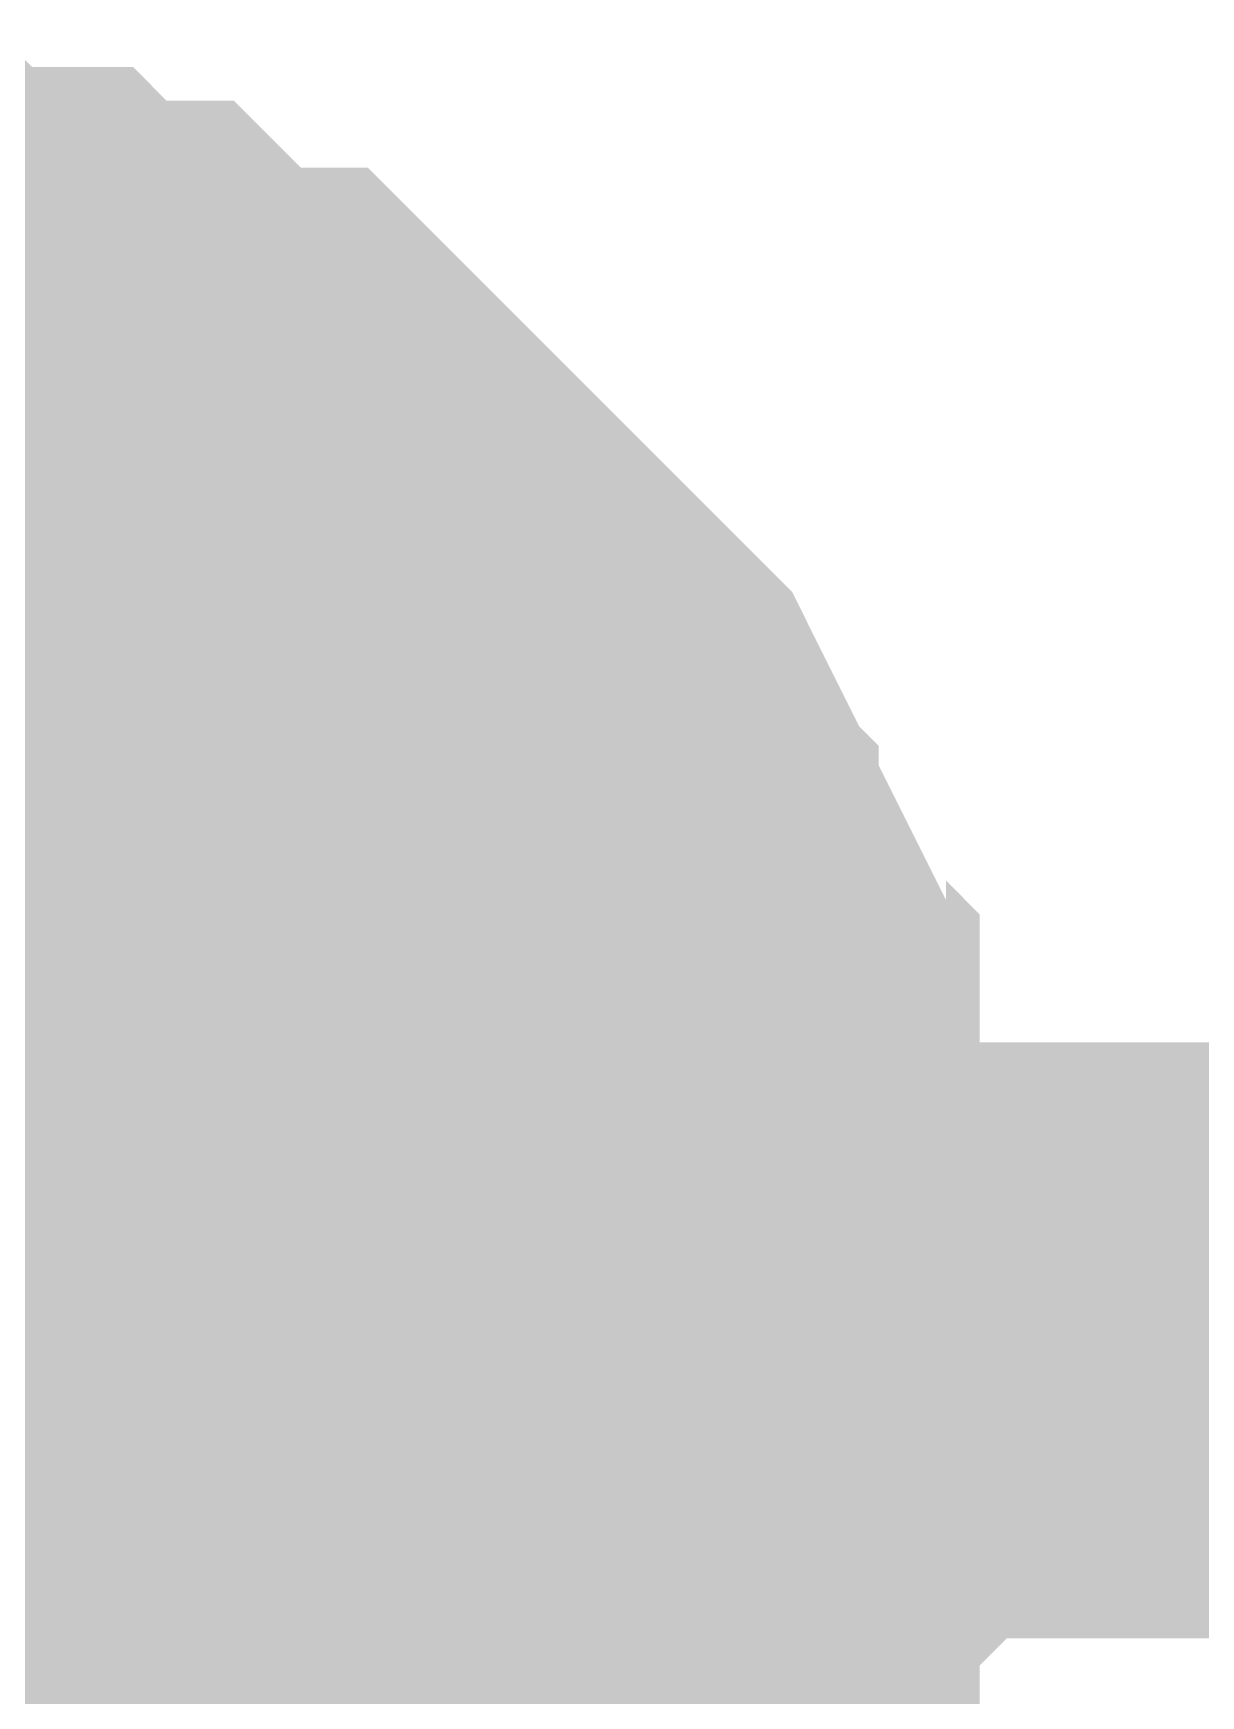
# Model space of a CAD drawing. Header units: inches. Extents: x 0 to 9.5, y -0.01 to 7.51.
# Drawn here: x 2.00737 to 2.03049, y 1.69285 to 1.72576 of the extents above; entities that cross this region are included whole.
import ezdxf

# ---------------------------------------------------------------- set-up
doc = ezdxf.new("R2010")
doc.units = ezdxf.units.IN
doc.header["$MEASUREMENT"] = 0
doc.layers.add('Sheet', color=255, linetype='Continuous')

msp = doc.modelspace()

# ---------------------------------------------------------------- linework, layer by layer
at = {"layer": 'Sheet'}
for points in [[(2.000911, 1.71986, 0.0118, 0.0118, 0), (2.002242, 1.71986, 0.0118, 0.0118, 0), (2.002908, 1.71986, 0.0118, 0.0118, 0), (2.004239, 1.71986, 0.0118, 0.0118, 0), (2.004905, 1.719194, 0.0118, 0.0118, 0), (2.006236, 1.719194, 0.0118, 0.0118, 0), (2.006902, 1.719194, 0.0118, 0.0118, 0), (2.007567, 1.718528, 0.0118, 0.0118, 0), (2.008899, 1.718528, 0.0118, 0.0118, 0), (2.009564, 1.717862, 0.0118, 0.0118, 0), (2.01023, 1.717196, 0.0118, 0.0118, 0), (2.011561, 1.717196, 0.0118, 0.0118, 0), (2.012227, 1.716531, 0.0118, 0.0118, 0), (2.012892, 1.715865, 0.0118, 0.0118, 0), (2.013558, 1.715199, 0.0118, 0.0118, 0), (2.014224, 1.714533, 0.0118, 0.0118, 0), (2.014889, 1.713867, 0.0118, 0.0118, 0), (2.015555, 1.713201, 0.0118, 0.0118, 0), (2.016221, 1.712536, 0.0118, 0.0118, 0), (2.016886, 1.71187, 0.0118, 0.0118, 0), (2.017552, 1.711204, 0.0118, 0.0118, 0), (2.018217, 1.709872, 0.0118, 0.0118, 0), (2.018217, 1.709206, 0.0118, 0.0118, 0), (2.018883, 1.70854, 0.0118, 0.0118, 0), (2.019549, 1.707209, 0.0118, 0.0118, 0), (2.019549, 1.706543, 0.0118, 0.0118, 0), (2.020214, 1.705877, 0.0118, 0.0118, 0), (2.020214, 1.704545, 0.0118, 0.0118, 0), (2.020214, 1.70388, 0.0118, 0.0118, 0), (2.02088, 1.702548, 0.0118, 0.0118, 0), (2.02088, 1.701882, 0.0118, 0.0118, 0), (2.02088, 1.70055, 0.0118, 0.0118, 0), (2.02088, 1.699885, 0.0118, 0.0118, 0)], [(2.000911, 1.71986, 0.0118, 0.0118, 0), (2.002242, 1.71986, 0.0118, 0.0118, 0), (2.002908, 1.71986, 0.0118, 0.0118, 0), (2.004239, 1.71986, 0.0118, 0.0118, 0), (2.004905, 1.719194, 0.0118, 0.0118, 0), (2.006236, 1.719194, 0.0118, 0.0118, 0), (2.006902, 1.719194, 0.0118, 0.0118, 0), (2.007567, 1.718528, 0.0118, 0.0118, 0), (2.008899, 1.718528, 0.0118, 0.0118, 0), (2.009564, 1.717862, 0.0118, 0.0118, 0), (2.01023, 1.717196, 0.0118, 0.0118, 0), (2.011561, 1.717196, 0.0118, 0.0118, 0), (2.012227, 1.716531, 0.0118, 0.0118, 0), (2.012892, 1.715865, 0.0118, 0.0118, 0), (2.013558, 1.715199, 0.0118, 0.0118, 0), (2.014224, 1.714533, 0.0118, 0.0118, 0), (2.014889, 1.713867, 0.0118, 0.0118, 0), (2.015555, 1.713201, 0.0118, 0.0118, 0), (2.016221, 1.712536, 0.0118, 0.0118, 0), (2.016886, 1.71187, 0.0118, 0.0118, 0), (2.017552, 1.711204, 0.0118, 0.0118, 0), (2.018217, 1.709872, 0.0118, 0.0118, 0), (2.018217, 1.709206, 0.0118, 0.0118, 0), (2.018883, 1.70854, 0.0118, 0.0118, 0), (2.019549, 1.707209, 0.0118, 0.0118, 0), (2.019549, 1.706543, 0.0118, 0.0118, 0), (2.020214, 1.705877, 0.0118, 0.0118, 0), (2.020214, 1.704545, 0.0118, 0.0118, 0), (2.020214, 1.70388, 0.0118, 0.0118, 0), (2.02088, 1.702548, 0.0118, 0.0118, 0), (2.02088, 1.701882, 0.0118, 0.0118, 0), (2.02088, 1.70055, 0.0118, 0.0118, 0), (2.02088, 1.699885, 0.0118, 0.0118, 0)], [(2.000911, 1.71986, 0.0118, 0.0118, 0), (2.002242, 1.71986, 0.0118, 0.0118, 0), (2.002908, 1.71986, 0.0118, 0.0118, 0), (2.004239, 1.71986, 0.0118, 0.0118, 0), (2.004905, 1.719194, 0.0118, 0.0118, 0), (2.006236, 1.719194, 0.0118, 0.0118, 0), (2.006902, 1.719194, 0.0118, 0.0118, 0), (2.007567, 1.718528, 0.0118, 0.0118, 0), (2.008899, 1.718528, 0.0118, 0.0118, 0), (2.009564, 1.717862, 0.0118, 0.0118, 0), (2.01023, 1.717196, 0.0118, 0.0118, 0), (2.011561, 1.717196, 0.0118, 0.0118, 0), (2.012227, 1.716531, 0.0118, 0.0118, 0), (2.012892, 1.715865, 0.0118, 0.0118, 0), (2.013558, 1.715199, 0.0118, 0.0118, 0), (2.014224, 1.714533, 0.0118, 0.0118, 0), (2.014889, 1.713867, 0.0118, 0.0118, 0), (2.015555, 1.713201, 0.0118, 0.0118, 0), (2.016221, 1.712536, 0.0118, 0.0118, 0), (2.016886, 1.71187, 0.0118, 0.0118, 0), (2.017552, 1.711204, 0.0118, 0.0118, 0), (2.018217, 1.709872, 0.0118, 0.0118, 0), (2.018217, 1.709206, 0.0118, 0.0118, 0), (2.018883, 1.70854, 0.0118, 0.0118, 0), (2.019549, 1.707209, 0.0118, 0.0118, 0), (2.019549, 1.706543, 0.0118, 0.0118, 0), (2.020214, 1.705877, 0.0118, 0.0118, 0), (2.020214, 1.704545, 0.0118, 0.0118, 0), (2.020214, 1.70388, 0.0118, 0.0118, 0), (2.02088, 1.702548, 0.0118, 0.0118, 0), (2.02088, 1.701882, 0.0118, 0.0118, 0), (2.02088, 1.70055, 0.0118, 0.0118, 0), (2.02088, 1.699885, 0.0118, 0.0118, 0)], [(2.000911, 1.71986, 0.0118, 0.0118, 0), (2.002242, 1.71986, 0.0118, 0.0118, 0), (2.002908, 1.71986, 0.0118, 0.0118, 0), (2.004239, 1.71986, 0.0118, 0.0118, 0), (2.004905, 1.719194, 0.0118, 0.0118, 0), (2.006236, 1.719194, 0.0118, 0.0118, 0), (2.006902, 1.719194, 0.0118, 0.0118, 0), (2.007567, 1.718528, 0.0118, 0.0118, 0), (2.008899, 1.718528, 0.0118, 0.0118, 0), (2.009564, 1.717862, 0.0118, 0.0118, 0), (2.01023, 1.717196, 0.0118, 0.0118, 0), (2.011561, 1.717196, 0.0118, 0.0118, 0), (2.012227, 1.716531, 0.0118, 0.0118, 0), (2.012892, 1.715865, 0.0118, 0.0118, 0), (2.013558, 1.715199, 0.0118, 0.0118, 0), (2.014224, 1.714533, 0.0118, 0.0118, 0), (2.014889, 1.713867, 0.0118, 0.0118, 0), (2.015555, 1.713201, 0.0118, 0.0118, 0), (2.016221, 1.712536, 0.0118, 0.0118, 0), (2.016886, 1.71187, 0.0118, 0.0118, 0), (2.017552, 1.711204, 0.0118, 0.0118, 0), (2.018217, 1.709872, 0.0118, 0.0118, 0), (2.018217, 1.709206, 0.0118, 0.0118, 0), (2.018883, 1.70854, 0.0118, 0.0118, 0), (2.019549, 1.707209, 0.0118, 0.0118, 0), (2.019549, 1.706543, 0.0118, 0.0118, 0), (2.020214, 1.705877, 0.0118, 0.0118, 0), (2.020214, 1.704545, 0.0118, 0.0118, 0), (2.020214, 1.70388, 0.0118, 0.0118, 0), (2.02088, 1.702548, 0.0118, 0.0118, 0), (2.02088, 1.701882, 0.0118, 0.0118, 0), (2.02088, 1.70055, 0.0118, 0.0118, 0), (2.02088, 1.699885, 0.0118, 0.0118, 0)], [(2.000911, 1.71986, 0.0118, 0.0118, 0), (2.002242, 1.71986, 0.0118, 0.0118, 0), (2.002908, 1.71986, 0.0118, 0.0118, 0), (2.004239, 1.71986, 0.0118, 0.0118, 0), (2.004905, 1.719194, 0.0118, 0.0118, 0), (2.006236, 1.719194, 0.0118, 0.0118, 0), (2.006902, 1.719194, 0.0118, 0.0118, 0), (2.007567, 1.718528, 0.0118, 0.0118, 0), (2.008899, 1.718528, 0.0118, 0.0118, 0), (2.009564, 1.717862, 0.0118, 0.0118, 0), (2.01023, 1.717196, 0.0118, 0.0118, 0), (2.011561, 1.717196, 0.0118, 0.0118, 0), (2.012227, 1.716531, 0.0118, 0.0118, 0), (2.012892, 1.715865, 0.0118, 0.0118, 0), (2.013558, 1.715199, 0.0118, 0.0118, 0), (2.014224, 1.714533, 0.0118, 0.0118, 0), (2.014889, 1.713867, 0.0118, 0.0118, 0), (2.015555, 1.713201, 0.0118, 0.0118, 0), (2.016221, 1.712536, 0.0118, 0.0118, 0), (2.016886, 1.71187, 0.0118, 0.0118, 0), (2.017552, 1.711204, 0.0118, 0.0118, 0), (2.018217, 1.709872, 0.0118, 0.0118, 0), (2.018217, 1.709206, 0.0118, 0.0118, 0), (2.018883, 1.70854, 0.0118, 0.0118, 0), (2.019549, 1.707209, 0.0118, 0.0118, 0), (2.019549, 1.706543, 0.0118, 0.0118, 0), (2.020214, 1.705877, 0.0118, 0.0118, 0), (2.020214, 1.704545, 0.0118, 0.0118, 0), (2.020214, 1.70388, 0.0118, 0.0118, 0), (2.02088, 1.702548, 0.0118, 0.0118, 0), (2.02088, 1.701882, 0.0118, 0.0118, 0), (2.02088, 1.70055, 0.0118, 0.0118, 0), (2.02088, 1.699885, 0.0118, 0.0118, 0)], [(2.000911, 1.71986, 0.0118, 0.0118, 0), (2.002242, 1.71986, 0.0118, 0.0118, 0), (2.002908, 1.71986, 0.0118, 0.0118, 0), (2.004239, 1.71986, 0.0118, 0.0118, 0), (2.004905, 1.719194, 0.0118, 0.0118, 0), (2.006236, 1.719194, 0.0118, 0.0118, 0), (2.006902, 1.719194, 0.0118, 0.0118, 0), (2.007567, 1.718528, 0.0118, 0.0118, 0), (2.008899, 1.718528, 0.0118, 0.0118, 0), (2.009564, 1.717862, 0.0118, 0.0118, 0), (2.01023, 1.717196, 0.0118, 0.0118, 0), (2.011561, 1.717196, 0.0118, 0.0118, 0), (2.012227, 1.716531, 0.0118, 0.0118, 0), (2.012892, 1.715865, 0.0118, 0.0118, 0), (2.013558, 1.715199, 0.0118, 0.0118, 0), (2.014224, 1.714533, 0.0118, 0.0118, 0), (2.014889, 1.713867, 0.0118, 0.0118, 0), (2.015555, 1.713201, 0.0118, 0.0118, 0), (2.016221, 1.712536, 0.0118, 0.0118, 0), (2.016886, 1.71187, 0.0118, 0.0118, 0), (2.017552, 1.711204, 0.0118, 0.0118, 0), (2.018217, 1.709872, 0.0118, 0.0118, 0), (2.018217, 1.709206, 0.0118, 0.0118, 0), (2.018883, 1.70854, 0.0118, 0.0118, 0), (2.019549, 1.707209, 0.0118, 0.0118, 0), (2.019549, 1.706543, 0.0118, 0.0118, 0), (2.020214, 1.705877, 0.0118, 0.0118, 0), (2.020214, 1.704545, 0.0118, 0.0118, 0), (2.020214, 1.70388, 0.0118, 0.0118, 0), (2.02088, 1.702548, 0.0118, 0.0118, 0), (2.02088, 1.701882, 0.0118, 0.0118, 0), (2.02088, 1.70055, 0.0118, 0.0118, 0), (2.02088, 1.699885, 0.0118, 0.0118, 0)], [(2.000911, 1.71986, 0.0118, 0.0118, 0), (2.002242, 1.71986, 0.0118, 0.0118, 0), (2.002908, 1.71986, 0.0118, 0.0118, 0), (2.004239, 1.71986, 0.0118, 0.0118, 0), (2.004905, 1.719194, 0.0118, 0.0118, 0), (2.006236, 1.719194, 0.0118, 0.0118, 0), (2.006902, 1.719194, 0.0118, 0.0118, 0), (2.007567, 1.718528, 0.0118, 0.0118, 0), (2.008899, 1.718528, 0.0118, 0.0118, 0), (2.009564, 1.717862, 0.0118, 0.0118, 0), (2.01023, 1.717196, 0.0118, 0.0118, 0), (2.011561, 1.717196, 0.0118, 0.0118, 0), (2.012227, 1.716531, 0.0118, 0.0118, 0), (2.012892, 1.715865, 0.0118, 0.0118, 0), (2.013558, 1.715199, 0.0118, 0.0118, 0), (2.014224, 1.714533, 0.0118, 0.0118, 0), (2.014889, 1.713867, 0.0118, 0.0118, 0), (2.015555, 1.713201, 0.0118, 0.0118, 0), (2.016221, 1.712536, 0.0118, 0.0118, 0), (2.016886, 1.71187, 0.0118, 0.0118, 0), (2.017552, 1.711204, 0.0118, 0.0118, 0), (2.018217, 1.709872, 0.0118, 0.0118, 0), (2.018217, 1.709206, 0.0118, 0.0118, 0), (2.018883, 1.70854, 0.0118, 0.0118, 0), (2.019549, 1.707209, 0.0118, 0.0118, 0), (2.019549, 1.706543, 0.0118, 0.0118, 0), (2.020214, 1.705877, 0.0118, 0.0118, 0), (2.020214, 1.704545, 0.0118, 0.0118, 0), (2.020214, 1.70388, 0.0118, 0.0118, 0), (2.02088, 1.702548, 0.0118, 0.0118, 0), (2.02088, 1.701882, 0.0118, 0.0118, 0), (2.02088, 1.70055, 0.0118, 0.0118, 0), (2.02088, 1.699885, 0.0118, 0.0118, 0)], [(2.000911, 1.71986, 0.0118, 0.0118, 0), (2.002242, 1.71986, 0.0118, 0.0118, 0), (2.002908, 1.71986, 0.0118, 0.0118, 0), (2.004239, 1.71986, 0.0118, 0.0118, 0), (2.004905, 1.719194, 0.0118, 0.0118, 0), (2.006236, 1.719194, 0.0118, 0.0118, 0), (2.006902, 1.719194, 0.0118, 0.0118, 0), (2.007567, 1.718528, 0.0118, 0.0118, 0), (2.008899, 1.718528, 0.0118, 0.0118, 0), (2.009564, 1.717862, 0.0118, 0.0118, 0), (2.01023, 1.717196, 0.0118, 0.0118, 0), (2.011561, 1.717196, 0.0118, 0.0118, 0), (2.012227, 1.716531, 0.0118, 0.0118, 0), (2.012892, 1.715865, 0.0118, 0.0118, 0), (2.013558, 1.715199, 0.0118, 0.0118, 0), (2.014224, 1.714533, 0.0118, 0.0118, 0), (2.014889, 1.713867, 0.0118, 0.0118, 0), (2.015555, 1.713201, 0.0118, 0.0118, 0), (2.016221, 1.712536, 0.0118, 0.0118, 0), (2.016886, 1.71187, 0.0118, 0.0118, 0), (2.017552, 1.711204, 0.0118, 0.0118, 0), (2.018217, 1.709872, 0.0118, 0.0118, 0), (2.018217, 1.709206, 0.0118, 0.0118, 0), (2.018883, 1.70854, 0.0118, 0.0118, 0), (2.019549, 1.707209, 0.0118, 0.0118, 0), (2.019549, 1.706543, 0.0118, 0.0118, 0), (2.020214, 1.705877, 0.0118, 0.0118, 0), (2.020214, 1.704545, 0.0118, 0.0118, 0), (2.020214, 1.70388, 0.0118, 0.0118, 0), (2.02088, 1.702548, 0.0118, 0.0118, 0), (2.02088, 1.701882, 0.0118, 0.0118, 0), (2.02088, 1.70055, 0.0118, 0.0118, 0), (2.02088, 1.699885, 0.0118, 0.0118, 0)], [(1.301324, 1.699885, 0.0118, 0.0118, 0), (2.000911, 1.699885, 0.0118, 0.0118, 0), (2.101422, 1.699885, 0.0118, 0.0118, 0)], [(2.02088, 1.699885, 0.0118, 0.0118, 0), (2.02088, 1.698553, 0.0118, 0.0118, 0), (2.02088, 1.697887, 0.0118, 0.0118, 0), (2.02088, 1.696555, 0.0118, 0.0118, 0), (2.020214, 1.69589, 0.0118, 0.0118, 0), (2.020214, 1.694558, 0.0118, 0.0118, 0), (2.020214, 1.693892, 0.0118, 0.0118, 0), (2.019549, 1.693226, 0.0118, 0.0118, 0), (2.019549, 1.691895, 0.0118, 0.0118, 0), (2.018883, 1.691229, 0.0118, 0.0118, 0), (2.018217, 1.690563, 0.0118, 0.0118, 0), (2.018217, 1.689231, 0.0118, 0.0118, 0), (2.017552, 1.688565, 0.0118, 0.0118, 0), (2.016886, 1.6879, 0.0118, 0.0118, 0), (2.016221, 1.687234, 0.0118, 0.0118, 0), (2.015555, 1.686568, 0.0118, 0.0118, 0)], [(2.02088, 1.699885, 0.0118, 0.0118, 0), (2.02088, 1.698553, 0.0118, 0.0118, 0), (2.02088, 1.697887, 0.0118, 0.0118, 0), (2.02088, 1.696555, 0.0118, 0.0118, 0), (2.020214, 1.69589, 0.0118, 0.0118, 0), (2.020214, 1.694558, 0.0118, 0.0118, 0), (2.020214, 1.693892, 0.0118, 0.0118, 0), (2.019549, 1.693226, 0.0118, 0.0118, 0), (2.019549, 1.691895, 0.0118, 0.0118, 0), (2.018883, 1.691229, 0.0118, 0.0118, 0), (2.018217, 1.690563, 0.0118, 0.0118, 0), (2.018217, 1.689231, 0.0118, 0.0118, 0), (2.017552, 1.688565, 0.0118, 0.0118, 0), (2.016886, 1.6879, 0.0118, 0.0118, 0), (2.016221, 1.687234, 0.0118, 0.0118, 0), (2.015555, 1.686568, 0.0118, 0.0118, 0)], [(2.02088, 1.699885, 0.0118, 0.0118, 0), (2.02088, 1.698553, 0.0118, 0.0118, 0), (2.02088, 1.697887, 0.0118, 0.0118, 0), (2.02088, 1.696555, 0.0118, 0.0118, 0), (2.020214, 1.69589, 0.0118, 0.0118, 0), (2.020214, 1.694558, 0.0118, 0.0118, 0), (2.020214, 1.693892, 0.0118, 0.0118, 0), (2.019549, 1.693226, 0.0118, 0.0118, 0), (2.019549, 1.691895, 0.0118, 0.0118, 0), (2.018883, 1.691229, 0.0118, 0.0118, 0), (2.018217, 1.690563, 0.0118, 0.0118, 0), (2.018217, 1.689231, 0.0118, 0.0118, 0), (2.017552, 1.688565, 0.0118, 0.0118, 0), (2.016886, 1.6879, 0.0118, 0.0118, 0), (2.016221, 1.687234, 0.0118, 0.0118, 0), (2.015555, 1.686568, 0.0118, 0.0118, 0)], [(2.02088, 1.699885, 0.0118, 0.0118, 0), (2.02088, 1.698553, 0.0118, 0.0118, 0), (2.02088, 1.697887, 0.0118, 0.0118, 0), (2.02088, 1.696555, 0.0118, 0.0118, 0), (2.020214, 1.69589, 0.0118, 0.0118, 0), (2.020214, 1.694558, 0.0118, 0.0118, 0), (2.020214, 1.693892, 0.0118, 0.0118, 0), (2.019549, 1.693226, 0.0118, 0.0118, 0), (2.019549, 1.691895, 0.0118, 0.0118, 0), (2.018883, 1.691229, 0.0118, 0.0118, 0), (2.018217, 1.690563, 0.0118, 0.0118, 0), (2.018217, 1.689231, 0.0118, 0.0118, 0), (2.017552, 1.688565, 0.0118, 0.0118, 0), (2.016886, 1.6879, 0.0118, 0.0118, 0), (2.016221, 1.687234, 0.0118, 0.0118, 0), (2.015555, 1.686568, 0.0118, 0.0118, 0)], [(2.02088, 1.699885, 0.0118, 0.0118, 0), (2.02088, 1.698553, 0.0118, 0.0118, 0), (2.02088, 1.697887, 0.0118, 0.0118, 0), (2.02088, 1.696555, 0.0118, 0.0118, 0), (2.020214, 1.69589, 0.0118, 0.0118, 0), (2.020214, 1.694558, 0.0118, 0.0118, 0), (2.020214, 1.693892, 0.0118, 0.0118, 0), (2.019549, 1.693226, 0.0118, 0.0118, 0), (2.019549, 1.691895, 0.0118, 0.0118, 0), (2.018883, 1.691229, 0.0118, 0.0118, 0), (2.018217, 1.690563, 0.0118, 0.0118, 0), (2.018217, 1.689231, 0.0118, 0.0118, 0), (2.017552, 1.688565, 0.0118, 0.0118, 0), (2.016886, 1.6879, 0.0118, 0.0118, 0), (2.016221, 1.687234, 0.0118, 0.0118, 0), (2.015555, 1.686568, 0.0118, 0.0118, 0)], [(2.02088, 1.699885, 0.0118, 0.0118, 0), (2.02088, 1.698553, 0.0118, 0.0118, 0), (2.02088, 1.697887, 0.0118, 0.0118, 0), (2.02088, 1.696555, 0.0118, 0.0118, 0), (2.020214, 1.69589, 0.0118, 0.0118, 0), (2.020214, 1.694558, 0.0118, 0.0118, 0), (2.020214, 1.693892, 0.0118, 0.0118, 0), (2.019549, 1.693226, 0.0118, 0.0118, 0), (2.019549, 1.691895, 0.0118, 0.0118, 0), (2.018883, 1.691229, 0.0118, 0.0118, 0), (2.018217, 1.690563, 0.0118, 0.0118, 0), (2.018217, 1.689231, 0.0118, 0.0118, 0), (2.017552, 1.688565, 0.0118, 0.0118, 0), (2.016886, 1.6879, 0.0118, 0.0118, 0), (2.016221, 1.687234, 0.0118, 0.0118, 0), (2.015555, 1.686568, 0.0118, 0.0118, 0)], [(2.02088, 1.699885, 0.0118, 0.0118, 0), (2.02088, 1.698553, 0.0118, 0.0118, 0), (2.02088, 1.697887, 0.0118, 0.0118, 0), (2.02088, 1.696555, 0.0118, 0.0118, 0), (2.020214, 1.69589, 0.0118, 0.0118, 0), (2.020214, 1.694558, 0.0118, 0.0118, 0), (2.020214, 1.693892, 0.0118, 0.0118, 0), (2.019549, 1.693226, 0.0118, 0.0118, 0), (2.019549, 1.691895, 0.0118, 0.0118, 0), (2.018883, 1.691229, 0.0118, 0.0118, 0), (2.018217, 1.690563, 0.0118, 0.0118, 0), (2.018217, 1.689231, 0.0118, 0.0118, 0), (2.017552, 1.688565, 0.0118, 0.0118, 0), (2.016886, 1.6879, 0.0118, 0.0118, 0), (2.016221, 1.687234, 0.0118, 0.0118, 0), (2.015555, 1.686568, 0.0118, 0.0118, 0)], [(2.02088, 1.699885, 0.0118, 0.0118, 0), (2.02088, 1.698553, 0.0118, 0.0118, 0), (2.02088, 1.697887, 0.0118, 0.0118, 0), (2.02088, 1.696555, 0.0118, 0.0118, 0), (2.020214, 1.69589, 0.0118, 0.0118, 0), (2.020214, 1.694558, 0.0118, 0.0118, 0), (2.020214, 1.693892, 0.0118, 0.0118, 0), (2.019549, 1.693226, 0.0118, 0.0118, 0), (2.019549, 1.691895, 0.0118, 0.0118, 0), (2.018883, 1.691229, 0.0118, 0.0118, 0), (2.018217, 1.690563, 0.0118, 0.0118, 0), (2.018217, 1.689231, 0.0118, 0.0118, 0), (2.017552, 1.688565, 0.0118, 0.0118, 0), (2.016886, 1.6879, 0.0118, 0.0118, 0), (2.016221, 1.687234, 0.0118, 0.0118, 0), (2.015555, 1.686568, 0.0118, 0.0118, 0)], [(2.02088, 1.699885, 0.0118, 0.0118, 0), (2.02088, 1.699885, 0.0118, 0.0118, 0), (2.02088, 1.699885, 0.0118, 0.0118, 0), (2.02088, 1.699885, 0.0118, 0.0118, 0), (2.02088, 1.699885, 0.0118, 0.0118, 0), (2.02088, 1.699885, 0.0118, 0.0118, 0), (2.02088, 1.699885, 0.0118, 0.0118, 0), (2.02088, 1.699885, 0.0118, 0.0118, 0), (2.02088, 1.699885, 0.0118, 0.0118, 0), (2.02088, 1.699885, 0.0118, 0.0118, 0), (2.02088, 1.699885, 0.0118, 0.0118, 0), (2.02088, 1.699885, 0.0118, 0.0118, 0), (2.02088, 1.699885, 0.0118, 0.0118, 0), (2.02088, 1.699885, 0.0118, 0.0118, 0), (2.02088, 1.699885, 0.0118, 0.0118, 0), (2.02088, 1.699885, 0.0118, 0.0118, 0), (2.02088, 1.699885, 0.0118, 0.0118, 0), (2.02088, 1.699885, 0.0118, 0.0118, 0), (2.02088, 1.699885, 0.0118, 0.0118, 0), (2.02088, 1.699885, 0.0118, 0.0118, 0), (2.02088, 1.699885, 0.0118, 0.0118, 0), (2.02088, 1.699885, 0.0118, 0.0118, 0), (2.02088, 1.699885, 0.0118, 0.0118, 0), (2.02088, 1.699885, 0.0118, 0.0118, 0), (2.02088, 1.699885, 0.0118, 0.0118, 0), (2.02088, 1.699885, 0.0118, 0.0118, 0), (2.02088, 1.699885, 0.0118, 0.0118, 0), (2.02088, 1.699885, 0.0118, 0.0118, 0), (2.02088, 1.699885, 0.0118, 0.0118, 0), (2.02088, 1.699885, 0.0118, 0.0118, 0), (2.02088, 1.699885, 0.0118, 0.0118, 0), (2.02088, 1.699885, 0.0118, 0.0118, 0), (2.02088, 1.699885, 0.0118, 0.0118, 0)], [(2.02088, 1.699885, 0.0118, 0.0118, 0), (2.02088, 1.699885, 0.0118, 0.0118, 0)], [(2.02088, 1.699885, 0.0118, 0.0118, 0), (2.02088, 1.699885, 0.0118, 0.0118, 0), (2.02088, 1.699885, 0.0118, 0.0118, 0), (2.02088, 1.699885, 0.0118, 0.0118, 0), (2.02088, 1.699885, 0.0118, 0.0118, 0), (2.02088, 1.699885, 0.0118, 0.0118, 0), (2.02088, 1.699885, 0.0118, 0.0118, 0), (2.02088, 1.699885, 0.0118, 0.0118, 0), (2.02088, 1.699885, 0.0118, 0.0118, 0), (2.02088, 1.699885, 0.0118, 0.0118, 0), (2.02088, 1.699885, 0.0118, 0.0118, 0), (2.02088, 1.699885, 0.0118, 0.0118, 0), (2.02088, 1.699885, 0.0118, 0.0118, 0), (2.02088, 1.699885, 0.0118, 0.0118, 0), (2.02088, 1.699885, 0.0118, 0.0118, 0), (2.02088, 1.699885, 0.0118, 0.0118, 0), (2.02088, 1.699885, 0.0118, 0.0118, 0), (2.02088, 1.699885, 0.0118, 0.0118, 0), (2.02088, 1.699885, 0.0118, 0.0118, 0), (2.02088, 1.699885, 0.0118, 0.0118, 0), (2.02088, 1.699885, 0.0118, 0.0118, 0), (2.02088, 1.699885, 0.0118, 0.0118, 0), (2.02088, 1.699885, 0.0118, 0.0118, 0), (2.02088, 1.699885, 0.0118, 0.0118, 0), (2.02088, 1.699885, 0.0118, 0.0118, 0), (2.02088, 1.699885, 0.0118, 0.0118, 0), (2.02088, 1.699885, 0.0118, 0.0118, 0), (2.02088, 1.699885, 0.0118, 0.0118, 0), (2.02088, 1.699885, 0.0118, 0.0118, 0), (2.02088, 1.699885, 0.0118, 0.0118, 0), (2.02088, 1.699885, 0.0118, 0.0118, 0), (2.02088, 1.699885, 0.0118, 0.0118, 0), (2.02088, 1.699885, 0.0118, 0.0118, 0)], [(2.02088, 1.699885, 0.0118, 0.0118, 0), (2.02088, 1.699885, 0.0118, 0.0118, 0)], [(2.02088, 1.699885, 0.0118, 0.0118, 0), (2.02088, 1.699885, 0.0118, 0.0118, 0), (2.02088, 1.699885, 0.0118, 0.0118, 0), (2.02088, 1.699885, 0.0118, 0.0118, 0), (2.02088, 1.699885, 0.0118, 0.0118, 0), (2.02088, 1.699885, 0.0118, 0.0118, 0), (2.02088, 1.699885, 0.0118, 0.0118, 0), (2.02088, 1.699885, 0.0118, 0.0118, 0), (2.02088, 1.699885, 0.0118, 0.0118, 0), (2.02088, 1.699885, 0.0118, 0.0118, 0), (2.02088, 1.699885, 0.0118, 0.0118, 0), (2.02088, 1.699885, 0.0118, 0.0118, 0), (2.02088, 1.699885, 0.0118, 0.0118, 0), (2.02088, 1.699885, 0.0118, 0.0118, 0), (2.02088, 1.699885, 0.0118, 0.0118, 0), (2.02088, 1.699885, 0.0118, 0.0118, 0), (2.02088, 1.699885, 0.0118, 0.0118, 0), (2.02088, 1.699885, 0.0118, 0.0118, 0), (2.02088, 1.699885, 0.0118, 0.0118, 0), (2.02088, 1.699885, 0.0118, 0.0118, 0), (2.02088, 1.699885, 0.0118, 0.0118, 0), (2.02088, 1.699885, 0.0118, 0.0118, 0), (2.02088, 1.699885, 0.0118, 0.0118, 0), (2.02088, 1.699885, 0.0118, 0.0118, 0), (2.02088, 1.699885, 0.0118, 0.0118, 0), (2.02088, 1.699885, 0.0118, 0.0118, 0), (2.02088, 1.699885, 0.0118, 0.0118, 0), (2.02088, 1.699885, 0.0118, 0.0118, 0), (2.02088, 1.699885, 0.0118, 0.0118, 0), (2.02088, 1.699885, 0.0118, 0.0118, 0), (2.02088, 1.699885, 0.0118, 0.0118, 0), (2.02088, 1.699885, 0.0118, 0.0118, 0), (2.02088, 1.699885, 0.0118, 0.0118, 0)], [(2.02088, 1.699885, 0.0118, 0.0118, 0), (2.02088, 1.699885, 0.0118, 0.0118, 0)], [(2.02088, 1.699885, 0.0118, 0.0118, 0), (2.02088, 1.699885, 0.0118, 0.0118, 0), (2.02088, 1.699885, 0.0118, 0.0118, 0), (2.02088, 1.699885, 0.0118, 0.0118, 0), (2.02088, 1.699885, 0.0118, 0.0118, 0), (2.02088, 1.699885, 0.0118, 0.0118, 0), (2.02088, 1.699885, 0.0118, 0.0118, 0), (2.02088, 1.699885, 0.0118, 0.0118, 0), (2.02088, 1.699885, 0.0118, 0.0118, 0), (2.02088, 1.699885, 0.0118, 0.0118, 0), (2.02088, 1.699885, 0.0118, 0.0118, 0), (2.02088, 1.699885, 0.0118, 0.0118, 0), (2.02088, 1.699885, 0.0118, 0.0118, 0), (2.02088, 1.699885, 0.0118, 0.0118, 0), (2.02088, 1.699885, 0.0118, 0.0118, 0), (2.02088, 1.699885, 0.0118, 0.0118, 0), (2.02088, 1.699885, 0.0118, 0.0118, 0), (2.02088, 1.699885, 0.0118, 0.0118, 0), (2.02088, 1.699885, 0.0118, 0.0118, 0), (2.02088, 1.699885, 0.0118, 0.0118, 0), (2.02088, 1.699885, 0.0118, 0.0118, 0), (2.02088, 1.699885, 0.0118, 0.0118, 0), (2.02088, 1.699885, 0.0118, 0.0118, 0), (2.02088, 1.699885, 0.0118, 0.0118, 0), (2.02088, 1.699885, 0.0118, 0.0118, 0), (2.02088, 1.699885, 0.0118, 0.0118, 0), (2.02088, 1.699885, 0.0118, 0.0118, 0), (2.02088, 1.699885, 0.0118, 0.0118, 0), (2.02088, 1.699885, 0.0118, 0.0118, 0), (2.02088, 1.699885, 0.0118, 0.0118, 0), (2.02088, 1.699885, 0.0118, 0.0118, 0), (2.02088, 1.699885, 0.0118, 0.0118, 0), (2.02088, 1.699885, 0.0118, 0.0118, 0)], [(2.02088, 1.699885, 0.0118, 0.0118, 0), (2.02088, 1.699885, 0.0118, 0.0118, 0)], [(2.02088, 1.699885, 0.0118, 0.0118, 0), (2.02088, 1.699885, 0.0118, 0.0118, 0), (2.02088, 1.699885, 0.0118, 0.0118, 0), (2.02088, 1.699885, 0.0118, 0.0118, 0), (2.02088, 1.699885, 0.0118, 0.0118, 0), (2.02088, 1.699885, 0.0118, 0.0118, 0), (2.02088, 1.699885, 0.0118, 0.0118, 0), (2.02088, 1.699885, 0.0118, 0.0118, 0), (2.02088, 1.699885, 0.0118, 0.0118, 0), (2.02088, 1.699885, 0.0118, 0.0118, 0), (2.02088, 1.699885, 0.0118, 0.0118, 0), (2.02088, 1.699885, 0.0118, 0.0118, 0), (2.02088, 1.699885, 0.0118, 0.0118, 0), (2.02088, 1.699885, 0.0118, 0.0118, 0), (2.02088, 1.699885, 0.0118, 0.0118, 0), (2.02088, 1.699885, 0.0118, 0.0118, 0), (2.02088, 1.699885, 0.0118, 0.0118, 0), (2.02088, 1.699885, 0.0118, 0.0118, 0), (2.02088, 1.699885, 0.0118, 0.0118, 0), (2.02088, 1.699885, 0.0118, 0.0118, 0), (2.02088, 1.699885, 0.0118, 0.0118, 0), (2.02088, 1.699885, 0.0118, 0.0118, 0), (2.02088, 1.699885, 0.0118, 0.0118, 0), (2.02088, 1.699885, 0.0118, 0.0118, 0), (2.02088, 1.699885, 0.0118, 0.0118, 0), (2.02088, 1.699885, 0.0118, 0.0118, 0), (2.02088, 1.699885, 0.0118, 0.0118, 0), (2.02088, 1.699885, 0.0118, 0.0118, 0), (2.02088, 1.699885, 0.0118, 0.0118, 0), (2.02088, 1.699885, 0.0118, 0.0118, 0), (2.02088, 1.699885, 0.0118, 0.0118, 0), (2.02088, 1.699885, 0.0118, 0.0118, 0), (2.02088, 1.699885, 0.0118, 0.0118, 0)], [(2.02088, 1.699885, 0.0118, 0.0118, 0), (2.02088, 1.699885, 0.0118, 0.0118, 0)], [(2.02088, 1.699885, 0.0118, 0.0118, 0), (2.02088, 1.699885, 0.0118, 0.0118, 0), (2.02088, 1.699885, 0.0118, 0.0118, 0), (2.02088, 1.699885, 0.0118, 0.0118, 0), (2.02088, 1.699885, 0.0118, 0.0118, 0), (2.02088, 1.699885, 0.0118, 0.0118, 0), (2.02088, 1.699885, 0.0118, 0.0118, 0), (2.02088, 1.699885, 0.0118, 0.0118, 0), (2.02088, 1.699885, 0.0118, 0.0118, 0), (2.02088, 1.699885, 0.0118, 0.0118, 0), (2.02088, 1.699885, 0.0118, 0.0118, 0), (2.02088, 1.699885, 0.0118, 0.0118, 0), (2.02088, 1.699885, 0.0118, 0.0118, 0), (2.02088, 1.699885, 0.0118, 0.0118, 0), (2.02088, 1.699885, 0.0118, 0.0118, 0), (2.02088, 1.699885, 0.0118, 0.0118, 0), (2.02088, 1.699885, 0.0118, 0.0118, 0), (2.02088, 1.699885, 0.0118, 0.0118, 0), (2.02088, 1.699885, 0.0118, 0.0118, 0), (2.02088, 1.699885, 0.0118, 0.0118, 0), (2.02088, 1.699885, 0.0118, 0.0118, 0), (2.02088, 1.699885, 0.0118, 0.0118, 0), (2.02088, 1.699885, 0.0118, 0.0118, 0), (2.02088, 1.699885, 0.0118, 0.0118, 0), (2.02088, 1.699885, 0.0118, 0.0118, 0), (2.02088, 1.699885, 0.0118, 0.0118, 0), (2.02088, 1.699885, 0.0118, 0.0118, 0), (2.02088, 1.699885, 0.0118, 0.0118, 0), (2.02088, 1.699885, 0.0118, 0.0118, 0), (2.02088, 1.699885, 0.0118, 0.0118, 0), (2.02088, 1.699885, 0.0118, 0.0118, 0), (2.02088, 1.699885, 0.0118, 0.0118, 0), (2.02088, 1.699885, 0.0118, 0.0118, 0)], [(2.02088, 1.699885, 0.0118, 0.0118, 0), (2.02088, 1.699885, 0.0118, 0.0118, 0)], [(2.02088, 1.699885, 0.0118, 0.0118, 0), (2.02088, 1.699885, 0.0118, 0.0118, 0), (2.02088, 1.699885, 0.0118, 0.0118, 0), (2.02088, 1.699885, 0.0118, 0.0118, 0), (2.02088, 1.699885, 0.0118, 0.0118, 0), (2.02088, 1.699885, 0.0118, 0.0118, 0), (2.02088, 1.699885, 0.0118, 0.0118, 0), (2.02088, 1.699885, 0.0118, 0.0118, 0), (2.02088, 1.699885, 0.0118, 0.0118, 0), (2.02088, 1.699885, 0.0118, 0.0118, 0), (2.02088, 1.699885, 0.0118, 0.0118, 0), (2.02088, 1.699885, 0.0118, 0.0118, 0), (2.02088, 1.699885, 0.0118, 0.0118, 0), (2.02088, 1.699885, 0.0118, 0.0118, 0), (2.02088, 1.699885, 0.0118, 0.0118, 0), (2.02088, 1.699885, 0.0118, 0.0118, 0), (2.02088, 1.699885, 0.0118, 0.0118, 0), (2.02088, 1.699885, 0.0118, 0.0118, 0), (2.02088, 1.699885, 0.0118, 0.0118, 0), (2.02088, 1.699885, 0.0118, 0.0118, 0), (2.02088, 1.699885, 0.0118, 0.0118, 0), (2.02088, 1.699885, 0.0118, 0.0118, 0), (2.02088, 1.699885, 0.0118, 0.0118, 0), (2.02088, 1.699885, 0.0118, 0.0118, 0), (2.02088, 1.699885, 0.0118, 0.0118, 0), (2.02088, 1.699885, 0.0118, 0.0118, 0), (2.02088, 1.699885, 0.0118, 0.0118, 0), (2.02088, 1.699885, 0.0118, 0.0118, 0), (2.02088, 1.699885, 0.0118, 0.0118, 0), (2.02088, 1.699885, 0.0118, 0.0118, 0), (2.02088, 1.699885, 0.0118, 0.0118, 0), (2.02088, 1.699885, 0.0118, 0.0118, 0), (2.02088, 1.699885, 0.0118, 0.0118, 0)], [(2.02088, 1.699885, 0.0118, 0.0118, 0), (2.02088, 1.699885, 0.0118, 0.0118, 0)], [(2.02088, 1.699885, 0.0118, 0.0118, 0), (2.02088, 1.699885, 0.0118, 0.0118, 0), (2.02088, 1.699885, 0.0118, 0.0118, 0), (2.02088, 1.699885, 0.0118, 0.0118, 0), (2.02088, 1.699885, 0.0118, 0.0118, 0), (2.02088, 1.699885, 0.0118, 0.0118, 0), (2.02088, 1.699885, 0.0118, 0.0118, 0), (2.02088, 1.699885, 0.0118, 0.0118, 0), (2.02088, 1.699885, 0.0118, 0.0118, 0), (2.02088, 1.699885, 0.0118, 0.0118, 0), (2.02088, 1.699885, 0.0118, 0.0118, 0), (2.02088, 1.699885, 0.0118, 0.0118, 0), (2.02088, 1.699885, 0.0118, 0.0118, 0), (2.02088, 1.699885, 0.0118, 0.0118, 0), (2.02088, 1.699885, 0.0118, 0.0118, 0), (2.02088, 1.699885, 0.0118, 0.0118, 0), (2.02088, 1.699885, 0.0118, 0.0118, 0), (2.02088, 1.699885, 0.0118, 0.0118, 0), (2.02088, 1.699885, 0.0118, 0.0118, 0), (2.02088, 1.699885, 0.0118, 0.0118, 0), (2.02088, 1.699885, 0.0118, 0.0118, 0), (2.02088, 1.699885, 0.0118, 0.0118, 0), (2.02088, 1.699885, 0.0118, 0.0118, 0), (2.02088, 1.699885, 0.0118, 0.0118, 0), (2.02088, 1.699885, 0.0118, 0.0118, 0), (2.02088, 1.699885, 0.0118, 0.0118, 0), (2.02088, 1.699885, 0.0118, 0.0118, 0), (2.02088, 1.699885, 0.0118, 0.0118, 0), (2.02088, 1.699885, 0.0118, 0.0118, 0), (2.02088, 1.699885, 0.0118, 0.0118, 0), (2.02088, 1.699885, 0.0118, 0.0118, 0), (2.02088, 1.699885, 0.0118, 0.0118, 0), (2.02088, 1.699885, 0.0118, 0.0118, 0)], [(2.02088, 1.699885, 0.0118, 0.0118, 0), (2.02088, 1.699885, 0.0118, 0.0118, 0)]]:
    msp.add_lwpolyline(points, format="xyseb", dxfattribs=at)
msp.add_lwpolyline([(1.99, 1.7, 0.02, 0.02, 1), (2.01, 1.7, 0.02, 0.02, 1)], format="xyseb", close=True, dxfattribs=at)

doc.saveas('drawing.dxf')
